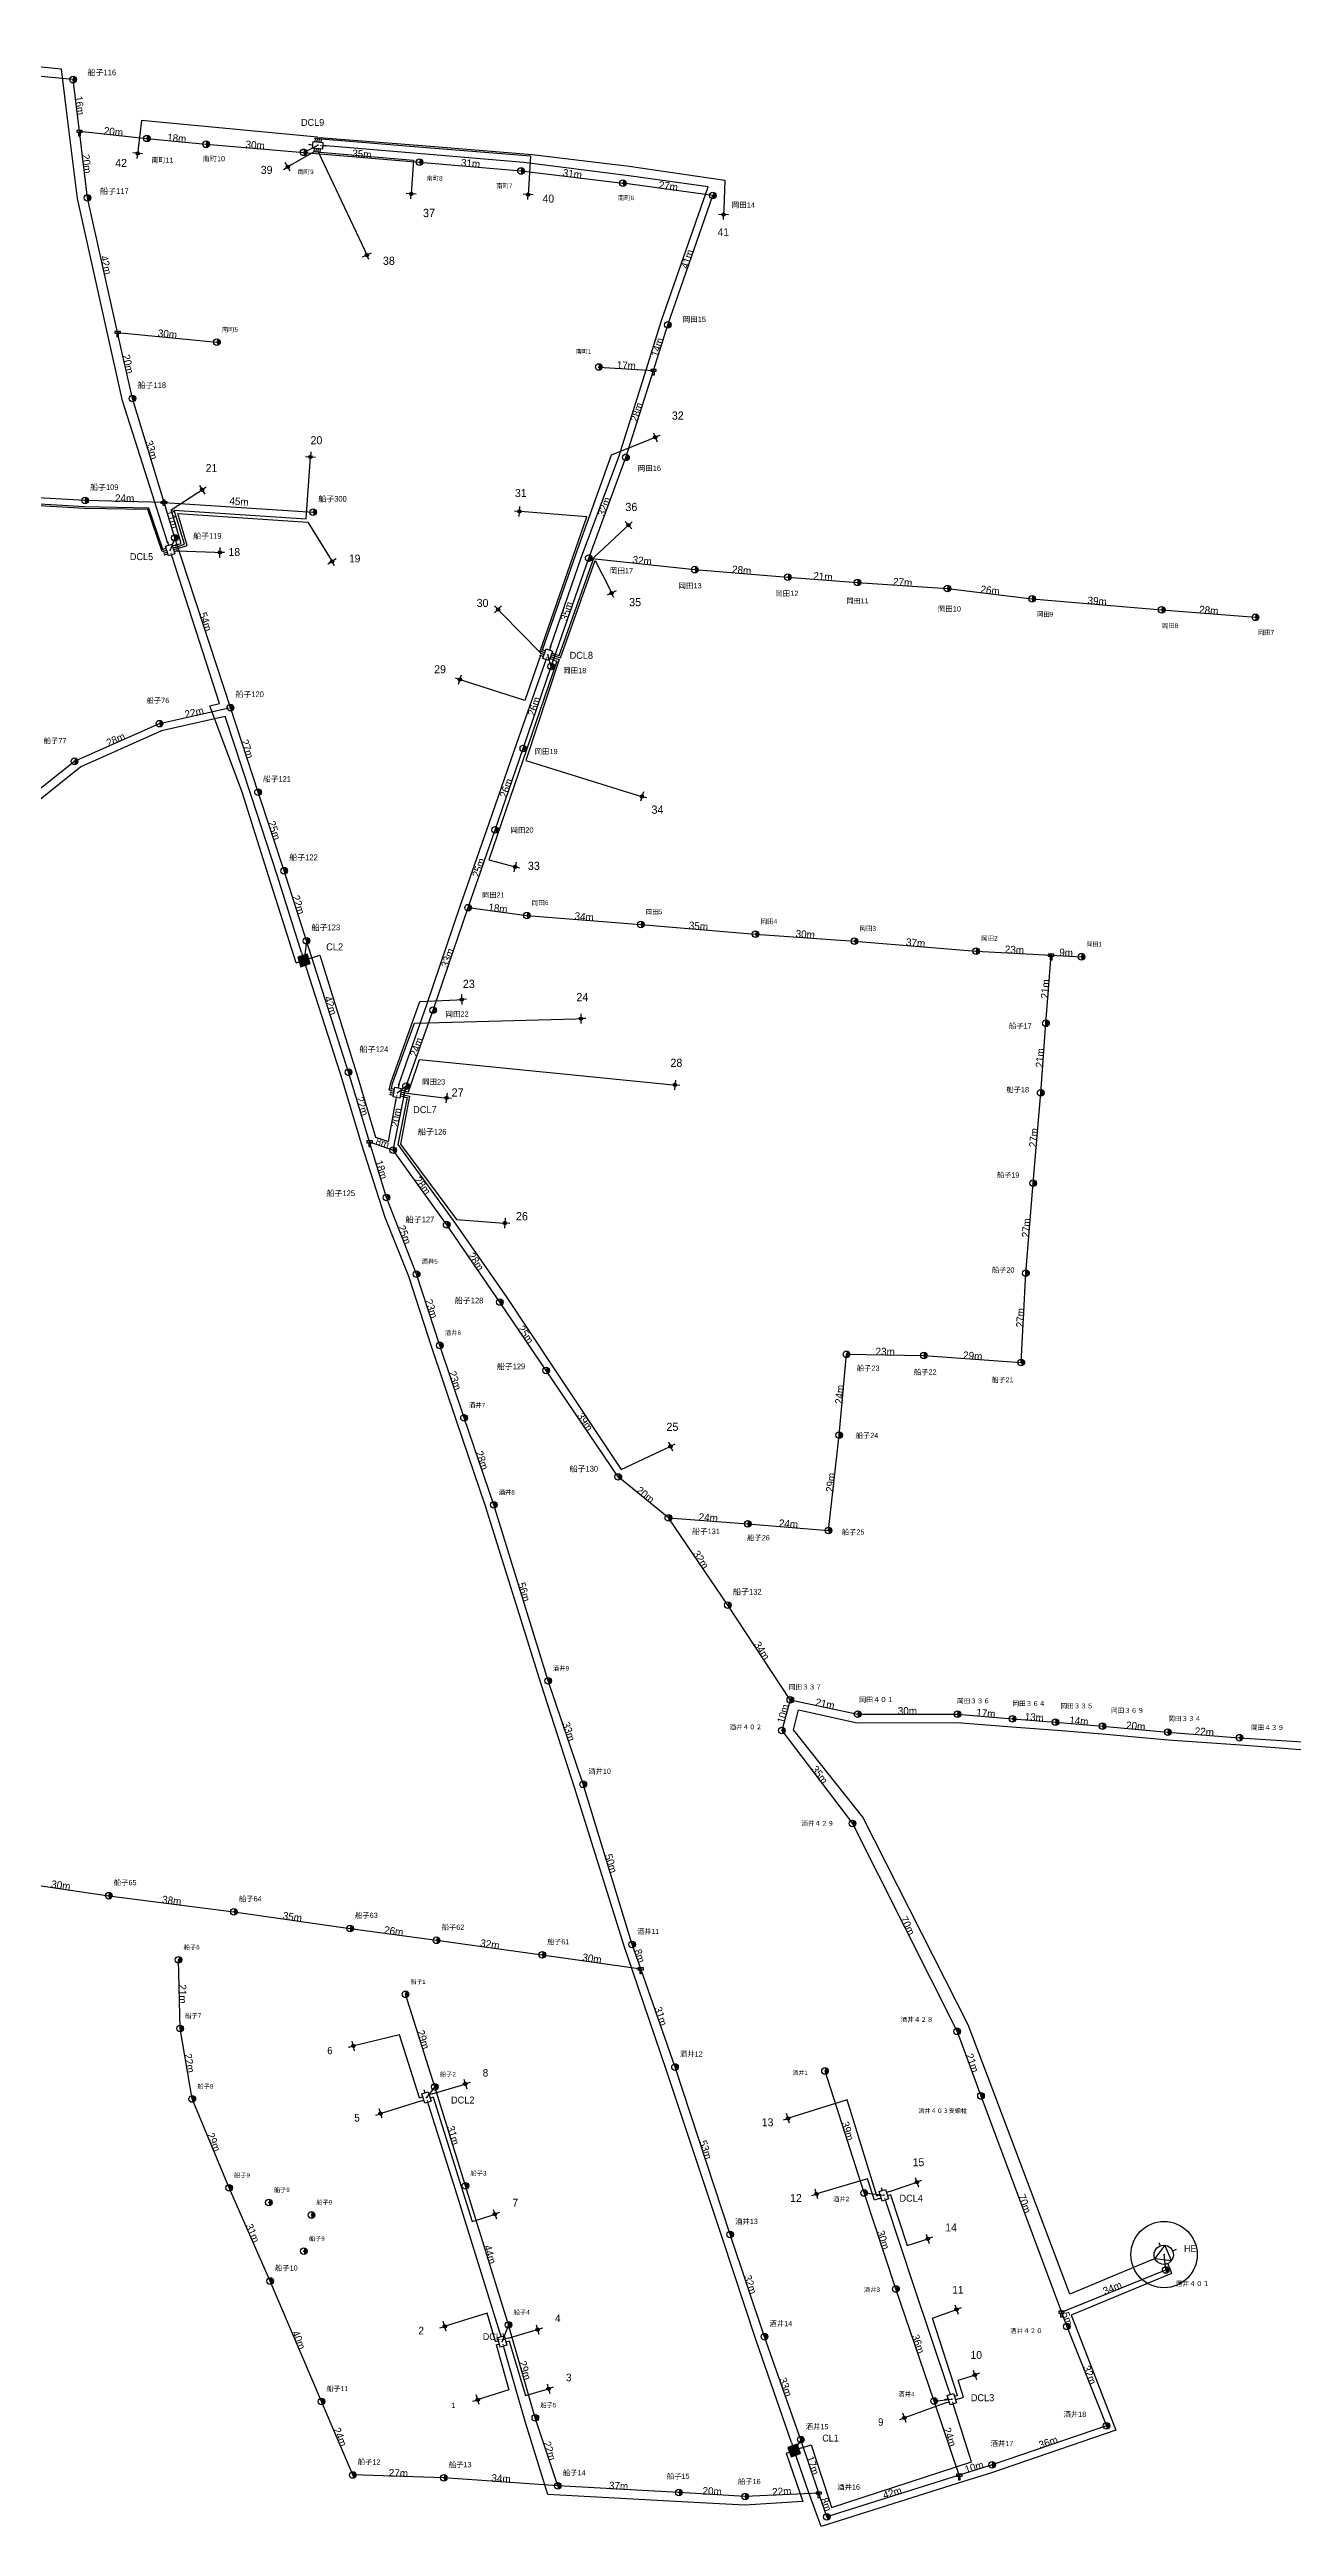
# Model space of a CAD drawing. Extents: x 11718 to 14317, y 5718 to 11395.
# Drawn here: x 12518 to 12893, y 6194 to 6941 of the extents above; entities that cross this region are included whole.
import ezdxf
from ezdxf.enums import TextEntityAlignment as Align

# ---------------------------------------------------------------- set-up
doc = ezdxf.new("R2010")
doc.units = 0
doc.layers.get('0').update_dxf_attribs({"lineweight": 25})
for name, color, linetype, lineweight in [('BUN', 4, 'Continuous', 25), ('DROP', 6, 'Continuous', 25), ('IN', 7, 'Continuous', 25), ('KAN', 3, 'Continuous', 25), ('KPLINK', 2, 'Continuous', 25), ('MESSEN', 9, 'Continuous', 25), ('OPTERROR_IN', 4, 'Continuous', 25), ('POLE', 7, 'Continuous', 25), ('SPAN', 7, 'Continuous', 25)]:
    doc.layers.add(name, color=color, linetype=linetype, lineweight=lineweight)
doc.styles.add('MS PGothic', font='')
doc.styles.get("Standard").update_dxf_attribs({"font": 'txt.shx', "bigfont": 'extfont2'})
doc.styles.get('MS PGothic').set_extended_font_data('ＭＳ Ｐゴシック')

# ---------------------------------------------------------------- blocks, each defined once
blk = doc.blocks.new('T_CP')
at = {"transparency": 33554687}
h = blk.add_hatch(color=256, dxfattribs=at)
edge = h.paths.add_edge_path()
edge.add_spline(control_points=[(0, -1), (0.09, -1), (0.26, -0.98), (0.51, -0.88), (0.72, -0.72), (0.88, -0.51), (0.98, -0.26), (1.01, 0), (0.98, 0.26), (0.88, 0.51), (0.72, 0.72), (0.51, 0.88), (0.26, 0.98), (0.09, 1), (0, 1)], knot_values=[0, 0, 0, 0, 0.261052, 0.522105, 0.783157, 1.04421, 1.305262, 1.566314, 1.827367, 2.088419, 2.349471, 2.610524, 2.871576, 3.132629, 3.132629, 3.132629, 3.132629], weights=[1, 1, 1, 1, 1, 1, 1, 1, 1, 1, 1, 1, 1, 1, 1], degree=3, periodic=0)
edge.add_line((0, 1), (0, 0))
edge.add_line((0, 0), (0, -1))
blk.add_circle((0, 0), 1)
blk.add_point((0, 0))
at = {"layer": 'SPAN', "flags": 1}
for tag in ['V7', 'V8', 'V1', 'V2', 'V4', 'V3', 'V5', 'V6']:
    blk.add_attdef(tag, (0, 0), '', height=0.2, dxfattribs=at)
blk = doc.blocks.new('T_BUN')
blk.add_lwpolyline([(-0.84, 0.28), (-0.84, -0.28), (-0.28, -0.28), (-0.28, -1.4), (0.28, -1.4), (0.28, -0.28), (0.84, -0.28), (0.84, 0.28), (-0.84, 0.28)], close=True)
blk.add_point((0, 0))
at = {"layer": 'SPAN', "flags": 1}
for tag in ['V2', 'V7', 'V8', 'V4', 'V3', 'V5', 'V6', 'V1']:
    blk.add_attdef(tag, (0, 0), '', height=0.2, dxfattribs=at)
blk = doc.blocks.new('HE_HE1')
for p, q in [((-4, 0), (-2.8, 0)), ((0, 4), (0, 2.9)), ((4, 0), (3, 0)), ((0, -4), (0, -2.9))]:
    blk.add_line(p, q)
blk.add_lwpolyline([(3, 0), (-1.35, 2.51), (-1.35, -2.51), (3, 0)], close=True)
blk.add_circle((0.1, 0), 2.9)
blk.add_point((0, 0))
at = {"layer": 'SPAN', "flags": 1}
for tag in ['V5', 'V6', 'V4', 'V7', 'V8', 'V1', 'V2', 'V3']:
    blk.add_attdef(tag, (0, 0), '', height=0.2, dxfattribs=at)
blk = doc.blocks.new('J_BUN')
blk.add_lwpolyline([(-0.84, -0.28), (-0.84, 0.28), (-0.28, 0.28), (-0.28, 0.84), (0.28, 0.84), (0.28, 0.28), (0.84, 0.28), (0.84, -0.28), (0.28, -0.28), (0.28, -0.84), (-0.28, -0.84), (-0.28, -0.28), (-0.84, -0.28)], close=True)
blk.add_point((0, 0))
at = {"layer": 'SPAN', "flags": 1}
for tag in ['V2', 'V7', 'V8', 'V4', 'V3', 'V5', 'V6', 'V1']:
    blk.add_attdef(tag, (0, 0), '', height=0.2, dxfattribs=at)
blk = doc.blocks.new('CL_CL8')
at = {"transparency": 33554687}
blk.add_hatch(color=256, dxfattribs=at).paths.add_polyline_path([(4, 1.5), (1, 1.5), (1, -1.5), (4, -1.5)])
for p, q in [((0, 0), (1, 0)), ((2.5, 2.5), (2.5, 1.5)), ((5, 0), (4, 0)), ((2.5, -2.5), (2.5, -1.5))]:
    blk.add_line(p, q)
blk.add_lwpolyline([(1, -1.5), (4, -1.5), (4, 1.5), (1, 1.5), (1, -1.5)], close=True)
blk.add_point((2.5, 0))
at = {"layer": 'SPAN', "flags": 1}
for tag in ['V2', 'V8', 'V5', 'V6', 'V4', 'V3', 'V7', 'V1']:
    blk.add_attdef(tag, (0, 0), '', height=0.2, dxfattribs=at)
blk = doc.blocks.new('CL_DCL8')
at = {"layer": 'IN', "transparency": 33554687}
h = blk.add_hatch(color=256, dxfattribs=at)
edge = h.paths.add_edge_path()
edge.add_spline(control_points=[(1.7, 0), (1.7, 0.02), (1.7, 0.05), (1.68, 0.1), (1.64, 0.14), (1.6, 0.18), (1.55, 0.2), (1.5, 0.2), (1.45, 0.2), (1.4, 0.18), (1.36, 0.14), (1.32, 0.1), (1.3, 0.05), (1.3, 0.02), (1.3, 0)], knot_values=[0, 0, 0, 0, 0.05221, 0.104421, 0.156631, 0.208842, 0.261052, 0.313263, 0.365473, 0.417684, 0.469894, 0.522105, 0.574315, 0.626526, 0.626526, 0.626526, 0.626526], weights=[1, 1, 1, 1, 1, 1, 1, 1, 1, 1, 1, 1, 1, 1, 1], degree=3, periodic=0)
edge.add_line((1.3, 0), (1.5, 0))
edge.add_line((1.5, 0), (1.7, 0))
h = blk.add_hatch(color=256, dxfattribs=at)
edge = h.paths.add_edge_path()
edge.add_spline(control_points=[(1.3, 0), (1.3, -0.02), (1.3, -0.05), (1.32, -0.1), (1.36, -0.14), (1.4, -0.18), (1.45, -0.2), (1.5, -0.2), (1.55, -0.2), (1.6, -0.18), (1.64, -0.14), (1.68, -0.1), (1.7, -0.05), (1.7, -0.02), (1.7, 0)], knot_values=[0, 0, 0, 0, 0.05221, 0.104421, 0.156631, 0.208842, 0.261052, 0.313263, 0.365473, 0.417684, 0.469894, 0.522105, 0.574315, 0.626526, 0.626526, 0.626526, 0.626526], weights=[1, 1, 1, 1, 1, 1, 1, 1, 1, 1, 1, 1, 1, 1, 1], degree=3, periodic=0)
edge.add_line((1.7, 0), (1.5, 0))
edge.add_line((1.5, 0), (1.3, 0))
for p, q in [((0, 0), (1, 0)), ((1.6, 2), (1.6, 1)), ((2.2, 2), (2.2, 1)), ((2.8, 2), (2.8, 1)), ((3.4, 2), (3.4, 1)), ((5, 0), (4, 0)), ((1.6, -2), (1.6, -1)), ((2.2, -2), (2.2, -1)), ((2.8, -2), (2.8, -1)), ((3.4, -2), (3.4, -1))]:
    blk.add_line(p, q)
blk.add_lwpolyline([(1, -1), (1, 1), (4, 1), (4, -1), (1, -1)], close=True)
blk.add_point((2.5, 0))
at = {"layer": 'BUN'}
for centre in [(1.6, 2), (2.2, 2), (2.79, 2), (3.38, 1.98), (1.6, -1.98), (2.21, -1.98), (2.78, -1.98), (3.41, -1.98)]:
    blk.add_circle(centre, 0.0898, dxfattribs=at)
at = {"layer": 'IN', "color": 1, "lineweight": 13}
blk.add_circle((0.01, -0.01), 0.0898, dxfattribs=at)
at = {"layer": 'KAN'}
blk.add_circle((5, 0), 0.0898, dxfattribs=at)
at = {"layer": 'SPAN', "flags": 1}
for tag in ['V3', 'V4', 'V5', 'V6', 'V7', 'V8', 'V1', 'V2']:
    blk.add_attdef(tag, (0, 0), '', height=0.2, dxfattribs=at)
blk = doc.blocks.new('CL_DCL4')
at = {"layer": 'IN', "transparency": 33554687}
h = blk.add_hatch(color=256, dxfattribs=at)
edge = h.paths.add_edge_path()
edge.add_spline(control_points=[(1.7, 0), (1.7, 0.02), (1.7, 0.05), (1.68, 0.1), (1.64, 0.14), (1.6, 0.18), (1.55, 0.2), (1.5, 0.2), (1.45, 0.2), (1.4, 0.18), (1.36, 0.14), (1.32, 0.1), (1.3, 0.05), (1.3, 0.02), (1.3, 0)], knot_values=[0, 0, 0, 0, 0.05221, 0.104421, 0.156631, 0.208842, 0.261052, 0.313263, 0.365473, 0.417684, 0.469894, 0.522105, 0.574315, 0.626526, 0.626526, 0.626526, 0.626526], weights=[1, 1, 1, 1, 1, 1, 1, 1, 1, 1, 1, 1, 1, 1, 1], degree=3, periodic=0)
edge.add_line((1.3, 0), (1.5, 0))
edge.add_line((1.5, 0), (1.7, 0))
h = blk.add_hatch(color=256, dxfattribs=at)
edge = h.paths.add_edge_path()
edge.add_spline(control_points=[(1.3, 0), (1.3, -0.02), (1.3, -0.05), (1.32, -0.1), (1.36, -0.14), (1.4, -0.18), (1.45, -0.2), (1.5, -0.2), (1.55, -0.2), (1.6, -0.18), (1.64, -0.14), (1.68, -0.1), (1.7, -0.05), (1.7, -0.02), (1.7, 0)], knot_values=[0, 0, 0, 0, 0.05221, 0.104421, 0.156631, 0.208842, 0.261052, 0.313263, 0.365473, 0.417684, 0.469894, 0.522105, 0.574315, 0.626526, 0.626526, 0.626526, 0.626526], weights=[1, 1, 1, 1, 1, 1, 1, 1, 1, 1, 1, 1, 1, 1, 1], degree=3, periodic=0)
edge.add_line((1.7, 0), (1.5, 0))
edge.add_line((1.5, 0), (1.3, 0))
for p, q in [((0, 0), (1, 0)), ((2, 2), (2, 1)), ((3, 2), (3, 1)), ((5, 0), (4, 0)), ((2, -2), (2, -1)), ((3, -2), (3, -1))]:
    blk.add_line(p, q)
blk.add_lwpolyline([(1, -1), (1, 1), (4, 1), (4, -1), (1, -1)], close=True)
blk.add_point((2.5, 0))
at = {"layer": 'SPAN', "flags": 1}
for tag in ['V2', 'V1', 'V8', 'V7', 'V6', 'V5', 'V4', 'V3']:
    blk.add_attdef(tag, (0, 0), '', height=0.2, dxfattribs=at)
blk = doc.blocks.new('NODE_ONU1')
at = {"transparency": 33554687}
h = blk.add_hatch(color=256, dxfattribs=at)
edge = h.paths.add_edge_path()
edge.add_spline(control_points=[(2, 0), (2, 0.04), (1.99, 0.13), (1.94, 0.25), (1.86, 0.36), (1.75, 0.44), (1.63, 0.49), (1.5, 0.51), (1.37, 0.49), (1.25, 0.44), (1.14, 0.36), (1.06, 0.25), (1.01, 0.13), (1, 0.04), (1, 0)], knot_values=[0, 0, 0, 0, 0.130526, 0.261052, 0.391579, 0.522105, 0.652631, 0.783157, 0.913683, 1.04421, 1.174736, 1.305262, 1.435788, 1.566314, 1.566314, 1.566314, 1.566314], weights=[1, 1, 1, 1, 1, 1, 1, 1, 1, 1, 1, 1, 1, 1, 1], degree=3, periodic=0)
edge.add_line((1, 0), (1.5, 0))
edge.add_line((1.5, 0), (2, 0))
h = blk.add_hatch(color=256, dxfattribs=at)
edge = h.paths.add_edge_path()
edge.add_spline(control_points=[(1, 0), (1, -0.04), (1.01, -0.13), (1.06, -0.25), (1.14, -0.36), (1.25, -0.44), (1.37, -0.49), (1.5, -0.51), (1.63, -0.49), (1.75, -0.44), (1.86, -0.36), (1.94, -0.25), (1.99, -0.13), (2, -0.04), (2, 0)], knot_values=[0, 0, 0, 0, 0.130526, 0.261052, 0.391579, 0.522105, 0.652631, 0.783157, 0.913683, 1.04421, 1.174736, 1.305262, 1.435788, 1.566314, 1.566314, 1.566314, 1.566314], weights=[1, 1, 1, 1, 1, 1, 1, 1, 1, 1, 1, 1, 1, 1, 1], degree=3, periodic=0)
edge.add_line((2, 0), (1.5, 0))
edge.add_line((1.5, 0), (1, 0))
blk.add_line((0, 0), (1.5, 0))
for points in [[(1.5, 1.5), (1.5, -1.5)], [(3, 0), (1.5, 0)]]:
    blk.add_lwpolyline(points)
blk.add_circle((1.5, 0), 0.5)
blk.add_point((1.5, 0))
at = {"layer": 'SPAN', "flags": 1}
for tag in ['V2', 'V3', 'V5', 'V6', 'V4', 'V8', 'V7', 'V1']:
    blk.add_attdef(tag, (0, 0), '', height=0.2, dxfattribs=at)

msp = doc.modelspace()

# ---------------------------------------------------------------- linework, layer by layer
at = {"layer": 'BUN'}
for points in [[(12554.03, 6792.38), (12550.26, 6804.43), (12540.51, 6835.03), (12535.78, 6856.16), (12526.86, 6896.02), (12524.3, 6916.89), (12522.11, 6934.99), (12497.7, 6937.42), (12456.96, 6940.91)], [(12669.51, 6760.79), (12678.87, 6787.93), (12690.12, 6818.14), (12698.46, 6844.65), (12702.99, 6859.16), (12717.03, 6899.49), (12693.11, 6902.87), (12661.47, 6906.88), (12630.57, 6909.45), (12601.81, 6911.83)], [(12592.82, 6665.49), (12584.57, 6691.46), (12576.52, 6717.03), (12566.84, 6743.05), (12569.75, 6743.71), (12555.57, 6787.62)], [(12623.8, 6628.83), (12632.19, 6652.96), (12642.31, 6682.61), (12650.98, 6707.64), (12659.39, 6731.78), (12667.86, 6756.07)], [(12597.58, 6667.02), (12599.97, 6667.84), (12611.46, 6630.96), (12616.71, 6612.96), (12620.62, 6611.69), (12622.87, 6623.92)], [(12654.33, 6252.3), (12640.85, 6295.57), (12632.87, 6321.01)], [(12789.76, 6234.84), (12779.01, 6266.94), (12770.8, 6291.56)], [(12740.6, 6216.18), (12745.64, 6201.58), (12728.09, 6200.49), (12709.03, 6201.45), (12668.74, 6203.74), (12661.89, 6225.7), (12655.61, 6247.47)], [(12745.33, 6217.82), (12748.08, 6218.73), (12753.26, 6202.96), (12754.27, 6199.81), (12796.41, 6213.54), (12791.24, 6230.06)]]:
    msp.add_lwpolyline(points, dxfattribs=at)
at = {"layer": 'DROP'}
for points in [[(12599.19, 6914.05), (12599.23, 6914.5), (12546.2, 6919.5), (12545.22, 6911.08)], [(12598.26, 6910.11), (12591.57, 6906.27)], [(12599.45, 6910.02), (12613.49, 6880.27)], [(12599.78, 6914), (12599.79, 6914.43), (12630.78, 6912.01), (12663.96, 6909.29), (12693.19, 6905.77), (12722.04, 6901.48), (12721.76, 6892.64)], [(12600.05, 6909.97), (12628.16, 6907.53), (12627.61, 6898.87)], [(12600.38, 6913.95), (12630.89, 6911.43), (12663.48, 6908.85), (12662.84, 6898.69)], [(12552.62, 6790.25), (12548.42, 6802.66), (12529.05, 6802.99), (12500.16, 6804.73), (12486.74, 6807.17), (12487.72, 6875.59)], [(12552.81, 6789.67), (12552.4, 6789.56), (12548.12, 6802.2), (12528.92, 6802.5), (12500.4, 6804.22), (12485.83, 6806.95), (12457.89, 6809.84), (12448.37, 6840.55)], [(12667.09, 6759.94), (12677.16, 6788.62), (12687.86, 6818.7), (12699.7, 6823.43)], [(12556.61, 6790.9), (12559.15, 6791.73), (12556.05, 6802.05), (12595.8, 6799.36), (12597.02, 6816.59)], [(12556.43, 6791.47), (12558.18, 6792), (12555.14, 6802.13), (12563.2, 6807.34)], [(12556.8, 6790.33), (12559.92, 6791.37), (12557.18, 6800.97), (12596.36, 6798.36), (12602.85, 6787.81)], [(12666.9, 6759.37), (12666.4, 6759.53), (12680.49, 6800.02), (12661.65, 6801.53)], [(12670.87, 6758.62), (12672.17, 6758.21), (12682.71, 6787.84), (12691.93, 6796.46)], [(12556.98, 6789.76), (12568.27, 6789.35)], [(12670.67, 6758.06), (12672.5, 6757.49), (12683.02, 6786.85), (12687.27, 6778.36)], [(12666.7, 6758.81), (12654.76, 6771.01)], [(12666.5, 6758.24), (12661.75, 6744.6), (12643.62, 6750.49)], [(12670.28, 6756.92), (12671.45, 6756.54), (12650.92, 6696.6), (12657.37, 6694.85)], [(12670.48, 6757.49), (12672.15, 6756.97), (12662.11, 6726.54), (12695.65, 6716.13)], [(12621.43, 6627.04), (12620.87, 6627.16), (12621.37, 6629.33), (12630.15, 6653.83), (12641.24, 6654.39)], [(12621.54, 6627.63), (12621.86, 6629.13), (12628.46, 6647.32), (12677.17, 6648.66)], [(12625.47, 6626.89), (12626.69, 6626.66), (12627.31, 6628.34), (12630.06, 6636.43), (12705.53, 6628.86)], [(12625.14, 6625.12), (12626.28, 6624.9), (12623.53, 6610.75), (12640.17, 6587.88), (12656.3, 6564.64), (12670.03, 6544.01), (12690.8, 6512.79), (12704.33, 6519.09)], [(12625.25, 6625.71), (12626.99, 6625.37), (12624.3, 6610.82), (12641.21, 6588.19), (12654.26, 6587.17)], [(12625.36, 6626.3), (12636.67, 6624.97)], [(12630.06, 6323.27), (12623.96, 6342.32), (12611.57, 6339.33)], [(12633.88, 6324.47), (12642.38, 6327.07)], [(12630.36, 6322.31), (12619.72, 6319.01)], [(12634.18, 6323.52), (12645.93, 6285.98), (12651.29, 6287.77)], [(12767.95, 6293.78), (12758.92, 6322.72), (12742.59, 6317.57)], [(12768.27, 6292.83), (12767.22, 6292.49), (12765.15, 6298.89), (12751.15, 6294.74)], [(12771.75, 6295.04), (12778.57, 6297.41)], [(12772.06, 6294.09), (12777.11, 6278.75), (12781.83, 6280.34)], [(12792.27, 6233.52), (12784.74, 6256.84), (12790.53, 6258.99)], [(12652.91, 6249.86), (12650.37, 6258.4), (12639.05, 6254.85)], [(12656.77, 6250.89), (12664.18, 6253.04)], [(12653.17, 6248.89), (12656.96, 6235.28), (12648.99, 6232.75)], [(12657.03, 6249.92), (12661.96, 6233.61), (12667.48, 6235.2)], [(12792.56, 6232.56), (12794.07, 6233.03), (12792.42, 6238.15), (12796.04, 6239.32)], [(12788.74, 6231.38), (12777.65, 6227.32)]]:
    msp.add_lwpolyline(points, dxfattribs=at)
at = {"layer": 'KAN'}
for points in [[(12594.44, 6668.64), (12587.13, 6691.94), (12579.22, 6715.95), (12571.4, 6739.84), (12552.2, 6735.47), (12527.92, 6724.59), (12508.96, 6709.41)], [(12742.15, 6219.36), (12731.5, 6250.1), (12721.31, 6281.23), (12704.46, 6331.53), (12694.21, 6361.75), (12691.85, 6368.73), (12676.74, 6416.86), (12666.69, 6448), (12649.88, 6501.69), (12641.25, 6527.18), (12633.6, 6549.85), (12626.77, 6570.96), (12619.71, 6588.71), (12612.64, 6610.63), (12606.2, 6632.06), (12595.97, 6663.88)], [(12850.83, 6274.48), (12826.07, 6264.14), (12803.17, 6324.96), (12795.43, 6345.29), (12763.69, 6407.98), (12742.75, 6434.22), (12744.33, 6440.35), (12762.02, 6436.43), (12792.1, 6436.51), (12808.6, 6435.22), (12822.26, 6434.21), (12835.9, 6433.05), (12855.77, 6431.27), (12877.59, 6429.75), (12921.55, 6426.32)], [(12856.07, 6272.35), (12856.78, 6270.37), (12826.49, 6257.8), (12827.74, 6254.73), (12839.96, 6223.12), (12802.44, 6210.22), (12792.42, 6207.11), (12751.09, 6194.07), (12747.31, 6204.48), (12743.79, 6214.63)]]:
    msp.add_lwpolyline(points, dxfattribs=at)
at = {"layer": 'KPLINK'}
for p, q in [((12595.09, 6909.91), (12599.32, 6912.03)), ((12556.21, 6793.69), (12554.8, 6790)), ((12669.73, 6754.92), (12668.69, 6758.43)), ((12595.95, 6672.18), (12595.2, 6666.26)), ((12625.95, 6628.37), (12623.34, 6626.38)), ((12634.61, 6326.64), (12632.12, 6323.39)), ((12764.12, 6294.63), (12770.01, 6293.93)), ((12855.02, 6271.41), (12854.52, 6276.03)), ((12656.82, 6254.85), (12654.97, 6249.89)), ((12785.2, 6231.9), (12790.5, 6232.45)), ((12744.97, 6220.24), (12742.97, 6217))]:
    msp.add_line(p, q, dxfattribs=at)
at = {"layer": 'MESSEN'}
for p, q in [((12525.58, 6931.84), (12496.61, 6934.58)), ((12527.49, 6916.26), (12525.58, 6931.84)), ((12529.94, 6896.21), (12527.49, 6916.26)), ((12527.49, 6916.26), (12547.78, 6914.06)), ((12547.78, 6914.06), (12565.68, 6912.34)), ((12565.68, 6912.34), (12595.09, 6909.91)), ((12595.09, 6909.91), (12630.02, 6906.92)), ((12630.02, 6906.92), (12660.63, 6904.29)), ((12660.63, 6904.29), (12691.35, 6900.61)), ((12539, 6855.64), (12529.94, 6896.21)), ((12718.47, 6896.88), (12691.35, 6900.61)), ((12704.92, 6857.93), (12718.47, 6896.88)), ((12700.57, 6844.18), (12704.92, 6857.93)), ((12543.46, 6835.67), (12539, 6855.64)), ((12539, 6855.64), (12568.94, 6852.66)), ((12684.08, 6845.18), (12700.57, 6844.18)), ((12692.27, 6817.94), (12700.57, 6844.18)), ((12552.99, 6804.31), (12543.46, 6835.67)), ((12681.03, 6787.55), (12692.27, 6817.94)), ((12529.19, 6804.92), (12501.04, 6806.59)), ((12552.99, 6804.31), (12529.19, 6804.92)), ((12556.21, 6793.69), (12552.99, 6804.31)), ((12552.99, 6804.31), (12597.98, 6801.41)), ((12572.99, 6742.48), (12556.21, 6793.69)), ((12669.73, 6754.92), (12681.03, 6787.55)), ((12681.03, 6787.55), (12713.06, 6784.09)), ((12713.06, 6784.09), (12741.1, 6781.83)), ((12741.1, 6781.83), (12762.08, 6780.22)), ((12762.08, 6780.22), (12789.18, 6778.43)), ((12789.18, 6778.43), (12814.73, 6775.29)), ((12814.73, 6775.29), (12853.8, 6771.97)), ((12853.8, 6771.97), (12882.06, 6769.71)), ((12661.32, 6730.18), (12669.73, 6754.92)), ((12526, 6726.3), (12551.62, 6737.65)), ((12551.62, 6737.65), (12572.99, 6742.48)), ((12581.33, 6716.98), (12572.99, 6742.48)), ((12652.87, 6705.63), (12661.32, 6730.18)), ((12502.74, 6707.97), (12526, 6726.3)), ((12589.21, 6693.31), (12581.33, 6716.98)), ((12644.71, 6682.17), (12652.87, 6705.63)), ((12595.95, 6672.18), (12589.21, 6693.31)), ((12634.12, 6651.24), (12644.71, 6682.17)), ((12644.71, 6682.17), (12662.4, 6679.81)), ((12662.4, 6679.81), (12696.77, 6677.06)), ((12696.77, 6677.06), (12731.35, 6674.19)), ((12608.6, 6632.54), (12595.95, 6672.18)), ((12731.35, 6674.19), (12761.19, 6672.09)), ((12761.19, 6672.09), (12797.86, 6669.08)), ((12797.86, 6669.08), (12820.46, 6667.87)), ((12818.91, 6647.3), (12820.46, 6667.87)), ((12820.46, 6667.87), (12829.61, 6667.38)), ((12625.95, 6628.37), (12634.12, 6651.24)), ((12817.33, 6626.31), (12818.91, 6647.3)), ((12614.98, 6611.54), (12608.6, 6632.54)), ((12622.08, 6609.02), (12625.95, 6628.37)), ((12815.04, 6599.13), (12817.33, 6626.31)), ((12620.07, 6594.77), (12614.98, 6611.54)), ((12614.98, 6611.54), (12622.08, 6609.02)), ((12638.22, 6586.58), (12622.08, 6609.02)), ((12629.15, 6571.68), (12620.07, 6594.77)), ((12812.88, 6571.95), (12815.04, 6599.13)), ((12654.22, 6563.23), (12638.22, 6586.58)), ((12636.16, 6550.19), (12629.15, 6571.68)), ((12811.48, 6545), (12812.88, 6571.95)), ((12668.24, 6542.6), (12654.22, 6563.23)), ((12643.44, 6528.35), (12636.16, 6550.19)), ((12689.96, 6510.57), (12668.24, 6542.6)), ((12756.58, 6523.12), (12758.78, 6547.49)), ((12758.78, 6547.49), (12782.06, 6547.13)), ((12782.06, 6547.13), (12811.48, 6545)), ((12652.4, 6502.1), (12643.44, 6528.35)), ((12753.37, 6494.34), (12756.58, 6523.12)), ((12705.06, 6498.17), (12689.96, 6510.57)), ((12668.8, 6449.04), (12652.4, 6502.1)), ((12723.02, 6471.86), (12705.06, 6498.17)), ((12705.06, 6498.17), (12728.99, 6496.4)), ((12728.99, 6496.4), (12753.37, 6494.34)), ((12741.83, 6443.33), (12723.02, 6471.86)), ((12679.4, 6417.84), (12668.8, 6449.04)), ((12741.83, 6443.33), (12739.28, 6434.04)), ((12741.83, 6443.33), (12762.14, 6438.97)), ((12762.14, 6438.97), (12792.23, 6438.97)), ((12792.23, 6438.97), (12808.85, 6437.61)), ((12739.28, 6434.04), (12760.59, 6406.06)), ((12808.85, 6437.61), (12821.78, 6436.56)), ((12821.78, 6436.56), (12835.93, 6435.36)), ((12835.93, 6435.36), (12855.64, 6433.55)), ((12855.64, 6433.55), (12877.3, 6431.9)), ((12877.3, 6431.9), (12921.03, 6429.04)), ((12694.17, 6369.56), (12679.4, 6417.84)), ((12760.59, 6406.06), (12792.13, 6343.35)), ((12507.12, 6388.59), (12536.34, 6384.26)), ((12536.34, 6384.26), (12574.04, 6379.38)), ((12574.04, 6379.38), (12609.08, 6374.4)), ((12609.08, 6374.4), (12635.16, 6370.81)), ((12635.16, 6370.81), (12667.05, 6366.44)), ((12557.82, 6344.24), (12557.36, 6364.94)), ((12667.05, 6366.44), (12696.72, 6362.23)), ((12696.72, 6362.23), (12694.17, 6369.56)), ((12707.06, 6332.6), (12696.72, 6362.23)), ((12634.61, 6326.64), (12625.79, 6354.53)), ((12561.51, 6322.97), (12557.82, 6344.24)), ((12792.13, 6343.35), (12799.32, 6323.88)), ((12643.85, 6296.76), (12634.61, 6326.64)), ((12723.68, 6282.11), (12707.06, 6332.6)), ((12764.12, 6294.63), (12752.29, 6331.4)), ((12572.61, 6296.19), (12561.51, 6322.97)), ((12799.32, 6323.88), (12823.59, 6258.7)), ((12584.96, 6268.07), (12572.61, 6296.19)), ((12656.82, 6254.85), (12643.85, 6296.76)), ((12773.68, 6265.68), (12764.12, 6294.63)), ((12734.01, 6251.29), (12723.68, 6282.11)), ((12600.46, 6231.74), (12584.96, 6268.07)), ((12823.59, 6258.7), (12855.02, 6271.41)), ((12785.2, 6231.9), (12773.68, 6265.68)), ((12823.59, 6258.7), (12825.2, 6254.38)), ((12664.94, 6226.85), (12656.82, 6254.85)), ((12744.97, 6220.24), (12734.01, 6251.29)), ((12825.2, 6254.38), (12837.14, 6224.39)), ((12609.9, 6209.59), (12600.46, 6231.74)), ((12792.77, 6209.54), (12785.2, 6231.9)), ((12671.72, 6206.31), (12664.94, 6226.85)), ((12837.14, 6224.39), (12802.68, 6212.65)), ((12750.42, 6204.16), (12744.97, 6220.24)), ((12637.36, 6208.76), (12609.9, 6209.59)), ((12671.72, 6206.31), (12637.36, 6208.76)), ((12708.23, 6204.3), (12671.72, 6206.31)), ((12792.77, 6209.54), (12752.84, 6197)), ((12802.68, 6212.65), (12792.77, 6209.54)), ((12728.18, 6203.12), (12708.23, 6204.3)), ((12750.42, 6204.16), (12728.18, 6203.12)), ((12752.84, 6197), (12750.42, 6204.16))]:
    msp.add_line(p, q, dxfattribs=at)
at = {"layer": 'OPTERROR_IN'}
msp.add_circle((12854.52, 6276.03), 10, dxfattribs=at)

# ---------------------------------------------------------------- block references
at = {"layer": 'BUN'}
for name, p, rotation in [('CL_DCL8', (12601.81, 6911.83), 175.2769955352268), ('CL_DCL8', (12555.57, 6787.62), 107.8951856947977), ('CL_DCL8', (12667.86, 6756.07), 70.77618032711733), ('CL_DCL8', (12622.87, 6623.92), 79.3308552285526), ('CL_DCL4', (12632.87, 6321.01), 107.5355211691167), ('CL_DCL4', (12770.8, 6291.56), 108.4376248515243), ('CL_DCL4', (12655.61, 6247.47), 104.9431802528453), ('CL_DCL4', (12791.24, 6230.06), 107.2031258138615)]:
    msp.add_blockref(name, p, dxfattribs=dict(at, rotation=rotation))
at = {"layer": 'DROP'}
for p, rotation in [((12545.22, 6911.08), 263.4095208935586), ((12591.57, 6906.27), 209.886452882869), ((12627.61, 6898.87), 266.3145982087951), ((12662.84, 6898.69), 266.4194522151906), ((12721.76, 6892.64), 268.2263555256683), ((12613.49, 6880.27), 295.2596420056839), ((12597.02, 6816.59), 85.96775740997094), ((12699.7, 6823.43), 21.77584326942035), ((12563.2, 6807.34), 32.85776510212715), ((12661.65, 6801.53), 175.3920822826321), ((12691.93, 6796.46), 43.07980239981391), ((12568.27, 6789.35), 357.9056135138587), ((12602.85, 6787.81), 301.5772817798437), ((12654.76, 6771.01), 134.3803685656871), ((12687.27, 6778.36), 296.5553182718349), ((12643.62, 6750.49), 162.0123328019304), ((12695.65, 6716.13), 342.7625329012276), ((12657.37, 6694.85), 344.8570528277945), ((12641.24, 6654.39), 2.894884050609721), ((12677.17, 6648.66), 1.583590643135685), ((12636.67, 6624.97), 353.2919748681043), ((12705.53, 6628.86), 354.2703540336483), ((12654.26, 6587.17), 355.5336297122694), ((12704.33, 6519.09), 24.95808667537409), ((12611.57, 6339.33), 193.5740419906865), ((12642.38, 6327.07), 16.99427448382359), ((12619.72, 6319.01), 197.2724284570222), ((12742.59, 6317.57), 197.5042369248584), ((12751.15, 6294.74), 196.4900035649234), ((12778.57, 6297.41), 19.13613255311238), ((12651.29, 6287.77), 18.4126997864666), ((12781.83, 6280.34), 18.60536072315634), ((12790.53, 6258.99), 20.29900868438479), ((12639.05, 6254.85), 197.4399436955725), ((12664.18, 6253.04), 16.21834503688426), ((12667.48, 6235.2), 16.02929234296762), ((12796.04, 6239.32), 17.99283763855463), ((12648.99, 6232.75), 197.6504306739482), ((12777.65, 6227.32), 200.1335878501921)]:
    msp.add_blockref('NODE_ONU1', p, dxfattribs=dict(at, rotation=rotation))
at = {"layer": 'KAN'}
for name, p, rotation in [('CL_CL8', (12595.97, 6663.88), 107.8289487883464), ('HE_HE1', (12854.52, 6276.03), 202.8064101472028), ('CL_CL8', (12743.79, 6214.63), 109.1488852236997)]:
    msp.add_blockref(name, p, dxfattribs=dict(at, rotation=rotation))
at = {"layer": 'POLE'}
for name, p in [('T_CP', (12525.58, 6931.84)), ('T_BUN', (12527.49, 6916.26)), ('T_CP', (12547.78, 6914.06)), ('T_CP', (12565.68, 6912.34)), ('T_CP', (12595.09, 6909.91)), ('T_CP', (12630.02, 6906.92)), ('T_CP', (12660.63, 6904.29)), ('T_CP', (12691.35, 6900.61)), ('T_CP', (12529.94, 6896.21)), ('T_CP', (12718.47, 6896.88)), ('T_CP', (12704.92, 6857.93)), ('T_BUN', (12539, 6855.64)), ('T_CP', (12568.94, 6852.66)), ('T_CP', (12684.08, 6845.18)), ('T_BUN', (12700.57, 6844.18)), ('T_CP', (12543.46, 6835.67)), ('T_CP', (12692.27, 6817.94)), ('T_CP', (12529.19, 6804.92)), ('J_BUN', (12552.99, 6804.31)), ('T_CP', (12597.98, 6801.41)), ('T_CP', (12556.21, 6793.69)), ('T_CP', (12681.03, 6787.55)), ('T_CP', (12713.06, 6784.09)), ('T_CP', (12741.1, 6781.83)), ('T_CP', (12762.08, 6780.22)), ('T_CP', (12789.18, 6778.43)), ('T_CP', (12814.73, 6775.29)), ('T_CP', (12853.8, 6771.97)), ('T_CP', (12882.06, 6769.71)), ('T_CP', (12669.73, 6754.92)), ('T_CP', (12551.62, 6737.65)), ('T_CP', (12572.99, 6742.48)), ('T_CP', (12661.32, 6730.18)), ('T_CP', (12526, 6726.3)), ('T_CP', (12581.33, 6716.98)), ('T_CP', (12652.87, 6705.63)), ('T_CP', (12589.21, 6693.31)), ('T_CP', (12644.71, 6682.17)), ('T_CP', (12662.4, 6679.81)), ('T_CP', (12696.77, 6677.06)), ('T_CP', (12595.95, 6672.18)), ('T_CP', (12731.35, 6674.19)), ('T_CP', (12761.19, 6672.09)), ('T_CP', (12797.86, 6669.08)), ('T_BUN', (12820.46, 6667.87)), ('T_CP', (12829.61, 6667.38)), ('T_CP', (12634.12, 6651.24)), ('T_CP', (12818.91, 6647.3)), ('T_CP', (12608.6, 6632.54)), ('T_CP', (12625.95, 6628.37)), ('T_CP', (12817.33, 6626.31)), ('T_BUN', (12614.98, 6611.54)), ('T_CP', (12622.08, 6609.02)), ('T_CP', (12620.07, 6594.77)), ('T_CP', (12815.04, 6599.13)), ('T_CP', (12638.22, 6586.58)), ('T_CP', (12629.15, 6571.68)), ('T_CP', (12812.88, 6571.95)), ('T_CP', (12654.22, 6563.23)), ('T_CP', (12636.16, 6550.19)), ('T_CP', (12668.24, 6542.6)), ('T_CP', (12758.78, 6547.49)), ('T_CP', (12782.06, 6547.13)), ('T_CP', (12811.48, 6545)), ('T_CP', (12643.44, 6528.35)), ('T_CP', (12756.58, 6523.12)), ('T_CP', (12689.96, 6510.57)), ('T_CP', (12652.4, 6502.1)), ('T_CP', (12705.06, 6498.17)), ('T_CP', (12728.99, 6496.4)), ('T_CP', (12753.37, 6494.34)), ('T_CP', (12723.02, 6471.86)), ('T_CP', (12668.8, 6449.04)), ('T_CP', (12741.83, 6443.33)), ('T_CP', (12762.14, 6438.97)), ('T_CP', (12792.23, 6438.97)), ('T_CP', (12808.85, 6437.61)), ('T_CP', (12739.28, 6434.04)), ('T_CP', (12821.78, 6436.56)), ('T_CP', (12835.93, 6435.36)), ('T_CP', (12855.64, 6433.55)), ('T_CP', (12877.3, 6431.9)), ('T_CP', (12679.4, 6417.84)), ('T_CP', (12760.59, 6406.06)), ('T_CP', (12536.34, 6384.26)), ('T_CP', (12574.04, 6379.38)), ('T_CP', (12609.08, 6374.4)), ('T_CP', (12635.16, 6370.81)), ('T_CP', (12694.17, 6369.56)), ('T_CP', (12557.36, 6364.94)), ('T_CP', (12667.05, 6366.44)), ('T_BUN', (12696.72, 6362.23)), ('T_CP', (12625.79, 6354.53)), ('T_CP', (12557.82, 6344.24)), ('T_CP', (12792.13, 6343.35)), ('T_CP', (12707.06, 6332.6)), ('T_CP', (12634.61, 6326.64)), ('T_CP', (12752.29, 6331.4)), ('T_CP', (12561.51, 6322.97)), ('T_CP', (12799.32, 6323.88)), ('T_CP', (12572.61, 6296.19)), ('T_CP', (12643.85, 6296.76)), ('T_CP', (12584.61, 6291.78)), ('T_CP', (12597.42, 6287.99)), ('T_CP', (12764.12, 6294.63)), ('T_CP', (12723.68, 6282.11)), ('T_CP', (12595.16, 6277.09)), ('T_CP', (12584.96, 6268.07)), ('T_CP', (12773.68, 6265.68)), ('T_CP', (12855.02, 6271.41)), ('T_BUN', (12823.59, 6258.7)), ('T_CP', (12656.82, 6254.85)), ('T_CP', (12734.01, 6251.29)), ('T_CP', (12825.2, 6254.38)), ('T_CP', (12600.46, 6231.74)), ('T_CP', (12785.2, 6231.9)), ('T_CP', (12664.94, 6226.85)), ('T_CP', (12744.97, 6220.24)), ('T_CP', (12837.14, 6224.39)), ('T_CP', (12609.9, 6209.59)), ('T_CP', (12637.36, 6208.76)), ('T_CP', (12671.72, 6206.31)), ('T_BUN', (12792.77, 6209.54)), ('T_CP', (12802.68, 6212.65)), ('T_CP', (12708.23, 6204.3)), ('T_CP', (12728.18, 6203.12)), ('T_BUN', (12750.42, 6204.16)), ('T_CP', (12752.84, 6197))]:
    msp.add_blockref(name, p, dxfattribs=at)

# ---------------------------------------------------------------- texts
at = {"layer": 'BUN', "style": 'MS PGothic'}
for s, height, p in [('DCL9', 2.085, (12594.31, 6917.26)), ('DCL5', 2.111, (12542.66, 6786.32)), ('DCL8', 2.107, (12675.29, 6756.57)), ('DCL7', 2.122, (12628.1, 6619.59)), ('DCL2', 2.111, (12639.52, 6320.96)), ('DCL4', 2.121, (12774.73, 6291.35)), ('DCL1', 2.061, (12649.12, 6249.67)), ('DCL3', 2.111, (12796.26, 6231.21))]:
    msp.add_text(s, height=height, dxfattribs=at).set_placement(p, align=Align.BOTTOM_LEFT)
at = {"layer": 'DROP', "style": 'MS PGothic'}
for s, height, p in [('42', 2.437, (12538.28, 6904.76)), ('39', 2.418, (12582.17, 6902.69)), ('40', 2.394, (12667.13, 6894.05)), ('37', 2.511, (12631.06, 6889.62)), ('41', 2.359, (12719.91, 6883.95)), ('38', 2.468, (12618.98, 6875.24)), ('32', 2.479, (12706.09, 6828.56)), ('20', 2.437, (12597.16, 6821.15)), ('21', 2.409, (12565.55, 6812.79)), ('31', 2.409, (12658.8, 6805.26)), ('36', 2.491, (12692.08, 6801.01)), ('18', 2.395, (12572.44, 6787.49)), ('19', 2.34, (12608.78, 6785.58)), ('30', 2.437, (12647.26, 6772.1)), ('35', 2.479, (12693.23, 6772.31)), ('29', 2.418, (12634.46, 6752.12)), ('34', 2.497, (12699.95, 6709.73)), ('33', 2.479, (12662.69, 6692.8)), ('23', 2.479, (12643.08, 6657.2)), ('24', 2.497, (12677.31, 6653.22)), ('28', 2.468, (12705.68, 6633.41)), ('27', 2.511, (12639.68, 6624.41)), ('26', 2.491, (12659.09, 6587.14)), ('25', 2.479, (12704.47, 6523.65)), ('6', 2.18, (12602.2, 6335.82)), ('8', 2.26, (12649.09, 6329.05)), ('5', 2.3, (12610.36, 6315.47)), ('13', 2.406, (12733.23, 6314.01)), ('15', 2.406, (12778.72, 6301.98)), ('7', 2.47, (12658, 6289.71)), ('12', 2.406, (12741.78, 6291.19)), ('14', 2.427, (12788.54, 6282.29)), ('11', 2.316, (12790.68, 6263.57)), ('2', 2.3, (12629.69, 6251.31)), ('4', 2.26, (12670.89, 6255.02)), ('10', 2.362, (12796.18, 6243.9)), ('3', 2.3, (12674.19, 6237.17)), ('1', 1.58, (12639.63, 6229.36)), ('9', 2.18, (12768.29, 6223.81))]:
    msp.add_text(s, height=height, dxfattribs=at).set_placement(p, align=Align.BOTTOM_LEFT)
at = {"layer": 'KAN', "style": 'MS PGothic'}
for s, height, p in [('CL2', 2.132, (12601.87, 6668.64)), ('HE', 2.111, (12860.51, 6276.19)), ('CL1', 2.063, (12751.46, 6219.07))]:
    msp.add_text(s, height=height, dxfattribs=at).set_placement(p, align=Align.BOTTOM_LEFT)
at = {"layer": 'POLE', "style": 'MS PGothic'}
for s, height, p in [('船子116', 1.735, (12529.89, 6932.62)), ('南町11', 1.518, (12549.21, 6906.34)), ('南町10', 1.574, (12564.56, 6906.74)), ('南町9', 1.341, (12593.3, 6902.98)), ('南町8', 1.363, (12632.12, 6901)), ('船子117', 1.739, (12533.66, 6896.81)), ('南町7', 1.373, (12653.14, 6898.7)), ('南町6', 1.368, (12689.82, 6895.09)), ('岡田14', 1.622, (12724.15, 6892.76)), ('南町5', 1.366, (12570.44, 6855.38)), ('岡田15', 1.61, (12709.4, 6858.28)), ('南町1', 1.274, (12677.21, 6848.87)), ('船子118', 1.731, (12544.96, 6838.32)), ('岡田16', 1.613, (12695.83, 6813.37)), ('船子109', 1.715, (12530.69, 6807.57)), ('船子300', 1.725, (12599.48, 6804.05)), ('船子119', 1.715, (12561.78, 6792.87)), ('岡田17', 1.617, (12687.43, 6782.49)), ('岡田13', 1.61, (12708.1, 6777.95)), ('岡田12', 1.61, (12737.28, 6775.62)), ('岡田11', 1.546, (12758.72, 6773.45)), ('岡田10', 1.601, (12786.33, 6770.98)), ('岡田9', 1.37, (12816.25, 6769.55)), ('岡田8', 1.393, (12853.83, 6766.07)), ('岡田7', 1.402, (12882.73, 6764.04)), ('岡田18', 1.608, (12673.34, 6752.37)), ('船子76', 1.582, (12547.68, 6743.39)), ('船子120', 1.725, (12574.49, 6745.13)), ('船子77', 1.586, (12516.69, 6731.22)), ('岡田19', 1.59, (12664.76, 6727.98)), ('船子121', 1.685, (12582.83, 6719.63)), ('岡田20', 1.601, (12657.45, 6704.29)), ('船子122', 1.733, (12590.71, 6695.96)), ('岡田21', 1.546, (12648.92, 6684.77)), ('岡田6', 1.398, (12663.9, 6682.53)), ('船子123', 1.733, (12597.45, 6674.83)), ('岡田5', 1.395, (12698.27, 6679.78)), ('岡田4', 1.411, (12732.85, 6676.9)), ('岡田3', 1.395, (12762.69, 6674.8)), ('岡田2', 1.395, (12799.36, 6671.8)), ('岡田1', 1.304, (12831.11, 6670.12)), ('岡田22', 1.61, (12637.85, 6648.8)), ('船子17', 1.586, (12807.72, 6645.25)), ('船子124', 1.742, (12611.92, 6638.08)), ('岡田23', 1.61, (12630.79, 6628.35)), ('船子18', 1.578, (12806.97, 6626.03)), ('船子126', 1.735, (12629.51, 6613.21)), ('船子19', 1.559, (12804.13, 6600.33)), ('船子125', 1.733, (12601.94, 6594.67)), ('船子127', 1.739, (12625.81, 6586.75)), ('酒井5', 1.363, (12630.65, 6574.4)), ('船子20', 1.571, (12802.6, 6571.67)), ('船子128', 1.731, (12640.63, 6562.33)), ('酒井6', 1.366, (12637.66, 6552.91)), ('船子129', 1.715, (12653.34, 6542.47)), ('船子23', 1.58, (12761.86, 6542.05)), ('船子22', 1.58, (12779.08, 6540.89)), ('船子21', 1.516, (12802.5, 6538.59)), ('酒井7', 1.37, (12644.94, 6531.07)), ('船子24', 1.591, (12761.47, 6521.75)), ('船子130', 1.725, (12675.27, 6511.62)), ('酒井8', 1.361, (12653.9, 6504.82)), ('船子131', 1.685, (12712.19, 6492.77)), ('船子26', 1.582, (12728.78, 6490.91)), ('船子25', 1.58, (12757.34, 6492.62)), ('船子132', 1.733, (12724.52, 6474.51)), ('酒井9', 1.338, (12670.3, 6451.76)), ('岡田３３７', 1.434, (12741.36, 6446.03)), ('岡田４０１', 1.491, (12762.6, 6442.2)), ('岡田３３６', 1.421, (12792.09, 6441.84)), ('岡田３６４', 1.417, (12808.83, 6441.08)), ('岡田３３５', 1.421, (12823.29, 6440.32)), ('岡田３６９', 1.424, (12838.51, 6438.98)), ('岡田３３４', 1.417, (12855.82, 6436.51)), ('酒井４０２', 1.402, (12723.5, 6434.01)), ('岡田４３９', 1.424, (12880.76, 6433.82)), ('酒井10', 1.571, (12680.9, 6420.51)), ('酒井４２９', 1.404, (12745.17, 6404.93)), ('船子65', 1.58, (12537.84, 6386.94)), ('船子64', 1.591, (12575.54, 6382.06)), ('船子63', 1.58, (12610.58, 6377.07)), ('船子62', 1.58, (12636.66, 6373.48)), ('船子61', 1.516, (12668.55, 6369.13)), ('酒井11', 1.516, (12695.67, 6372.25)), ('船子6', 1.366, (12558.86, 6367.66)), ('船子1', 1.272, (12627.29, 6357.27)), ('船子7', 1.37, (12559.32, 6346.96)), ('酒井４２８', 1.404, (12775.13, 6345.77)), ('酒井12', 1.58, (12708.56, 6335.28)), ('船子8', 1.361, (12563.01, 6325.69)), ('船子2', 1.363, (12636.11, 6329.36)), ('酒井1', 1.272, (12742.51, 6329.86)), ('酒井４０３支線柱', 1.301, (12780.49, 6318.37)), ('船子9', 1.338, (12574.11, 6298.92)), ('船子9', 1.338, (12586.11, 6294.5)), ('船子3', 1.363, (12645.35, 6299.48)), ('船子9', 1.338, (12598.92, 6290.72)), ('酒井2', 1.363, (12754.74, 6291.7)), ('船子9', 1.338, (12596.66, 6279.82)), ('酒井13', 1.58, (12725.18, 6284.78)), ('船子10', 1.571, (12586.46, 6270.75)), ('酒井3', 1.363, (12764, 6264.38)), ('酒井４０１', 1.469, (12857.95, 6266.1)), ('船子4', 1.379, (12658.32, 6257.57)), ('酒井14', 1.591, (12735.51, 6253.97)), ('酒井４２０', 1.396, (12808.13, 6251.96)), ('船子11', 1.516, (12601.96, 6234.43)), ('船子5', 1.363, (12666.44, 6229.57)), ('酒井4', 1.379, (12774.38, 6232.86)), ('酒井18', 1.578, (12824.21, 6226.64)), ('酒井15', 1.58, (12746.47, 6222.91)), ('船子12', 1.58, (12611.4, 6212.27)), ('船子13', 1.58, (12638.86, 6211.43)), ('酒井17', 1.586, (12802.19, 6217.81)), ('船子14', 1.591, (12673.22, 6208.99)), ('船子15', 1.58, (12704.6, 6207.95)), ('船子16', 1.582, (12726.02, 6206.36)), ('酒井16', 1.582, (12755.98, 6204.7))]:
    msp.add_text(s, height=height, dxfattribs=at).set_placement(p, align=Align.BOTTOM_LEFT)
at = {"layer": 'SPAN', "style": 'MS PGothic'}
for s, height, rotation, p in [('16m', 2.252, 277, (12527.55, 6924.02)), ('20m', 2.285, 354, (12537.74, 6916.15)), ('20m', 2.285, 277, (12529.69, 6906.45)), ('18m', 2.252, 355, (12556.83, 6914.2)), ('30m', 2.285, 355, (12580.47, 6912.12)), ('35m', 2.285, 355, (12612.64, 6909.41)), ('31m', 2.285, 355, (12645.41, 6906.6)), ('31m', 2.285, 353, (12676.11, 6903.45)), ('27m', 2.285, 352, (12705.04, 6899.74)), ('42m', 2.263, 283, (12535.49, 6875.93)), ('41m', 2.263, 71, (12710.75, 6877.73)), ('30m', 2.285, 354, (12554.02, 6855.15)), ('20m', 2.285, 283, (12542.15, 6846.09)), ('14m', 2.252, 72, (12701.72, 6851.16)), ('17m', 2.252, 357, (12692.38, 6845.68)), ('28m', 2.285, 72, (12695.53, 6831.59)), ('33m', 2.285, 287, (12549.21, 6820.17)), ('24m', 2.285, 359, (12541.11, 6805.61)), ('45m', 2.263, 356, (12575.6, 6804.65)), ('32m', 2.285, 70, (12685.71, 6803.09)), ('11m', 2.252, 287, (12555.54, 6799.34)), ('32m', 2.285, 354, (12697.15, 6786.81)), ('28m', 2.285, 355, (12727.16, 6783.96)), ('21m', 2.285, 356, (12751.67, 6782.02)), ('27m', 2.285, 356, (12775.7, 6780.32)), ('35m', 2.285, 71, (12674.44, 6771.56)), ('26m', 2.285, 353, (12802.08, 6777.86)), ('39m', 2.285, 355, (12834.35, 6774.63)), ('54m', 2.285, 288, (12565.55, 6768.4)), ('28m', 2.285, 355, (12868.01, 6771.84)), ('26m', 2.285, 71, (12664.58, 6742.87)), ('22m', 2.285, 13, (12562.08, 6741.04)), ('28m', 2.285, 24, (12538.41, 6732.89)), ('27m', 2.285, 288, (12578.11, 6730.04)), ('26m', 2.285, 71, (12656.15, 6718.23)), ('25m', 2.285, 288, (12586.22, 6705.46)), ('25m', 2.285, 71, (12647.85, 6694.23)), ('22m', 2.285, 288, (12593.53, 6683.05)), ('18m', 2.252, 352, (12653.69, 6681.98)), ('34m', 2.285, 355, (12679.66, 6679.43)), ('35m', 2.285, 355, (12714.14, 6676.62)), ('33m', 2.285, 71, (12638.47, 6667.03)), ('30m', 2.285, 356, (12746.34, 6674.14)), ('37m', 2.285, 355, (12779.61, 6671.58)), ('23m', 2.285, 357, (12809.4, 6669.47)), ('9m', 2.261, 357, (12825, 6668.63)), ('42m', 2.263, 288, (12603.23, 6652.67)), ('21m', 2.285, 86, (12818.69, 6657.66)), ('24m', 2.285, 70, (12629.09, 6640.14)), ('21m', 2.285, 86, (12817.13, 6636.88)), ('22m', 2.285, 287, (12612.76, 6622.31)), ('20m', 2.285, 79, (12623.04, 6618.89)), ('8m', 2.245, 340, (12618.87, 6611.22)), ('27m', 2.285, 85, (12815.19, 6612.81)), ('18m', 2.252, 287, (12618.55, 6603.21)), ('28m', 2.285, 306, (12630.96, 6598.38)), ('27m', 2.285, 85, (12812.96, 6585.62)), ('25m', 2.285, 291, (12625.54, 6583.59)), ('28m', 2.285, 304, (12647.04, 6575.47)), ('23m', 2.285, 288, (12633.61, 6561.25)), ('27m', 2.285, 87, (12811.18, 6558.52)), ('25m', 2.285, 304, (12662.05, 6553.48)), ('23m', 2.285, 288, (12640.75, 6539.58)), ('23m', 2.285, 359, (12770.44, 6548.31)), ('29m', 2.285, 356, (12796.84, 6547.06)), ('24m', 2.285, 85, (12756.69, 6535.39)), ('39m', 2.285, 304, (12679.93, 6527.15)), ('28m', 2.285, 289, (12648.87, 6515.54)), ('20m', 2.285, 321, (12698.14, 6505.15)), ('29m', 2.285, 84, (12753.98, 6508.84)), ('24m', 2.285, 356, (12717.1, 6498.28)), ('24m', 2.285, 355, (12741.27, 6496.37)), ('32m', 2.285, 304, (12714.87, 6485.58)), ('56m', 2.285, 287, (12661.55, 6475.86)), ('34m', 2.285, 303, (12733.26, 6458.15)), ('10m', 2.252, 75, (12739.64, 6439.13)), ('21m', 2.285, 348, (12752.31, 6442.1)), ('17m', 2.252, 355, (12800.79, 6439.27)), ('13m', 2.252, 355, (12815.4, 6438.08)), ('14m', 2.252, 355, (12828.84, 6436.96)), ('33m', 2.285, 289, (12675.05, 6433.76)), ('20m', 2.285, 355, (12845.98, 6435.44)), ('22m', 2.285, 356, (12866.68, 6433.71)), ('35m', 2.285, 307, (12750.68, 6420.72)), ('50m', 2.285, 287, (12687.74, 6393.99)), ('30m', 2.285, 352, (12521.88, 6387.41)), ('38m', 2.285, 353, (12555.32, 6382.82)), ('35m', 2.285, 352, (12591.7, 6377.88)), ('70m', 2.308, 297, (12777.21, 6375.24)), ('26m', 2.285, 352, (12622.26, 6373.59)), ('32m', 2.285, 352, (12651.24, 6369.62)), ('30m', 2.285, 352, (12682.03, 6365.33)), ('8m', 2.245, 289, (12696.43, 6366.12)), ('21m', 2.285, 271, (12558.59, 6354.61)), ('31m', 2.285, 289, (12702.78, 6347.92)), ('29m', 2.285, 288, (12631.15, 6340.89)), ('22m', 2.285, 280, (12560.65, 6333.78)), ('21m', 2.285, 290, (12796.7, 6333.85)), ('29m', 2.285, 293, (12567.98, 6309.97)), ('31m', 2.285, 287, (12640.18, 6312)), ('39m', 2.285, 288, (12759.16, 6313.32)), ('53m', 2.285, 288, (12716.32, 6307.67)), ('70m', 2.308, 290, (12812.47, 6291.43)), ('31m', 2.285, 294, (12579.7, 6282.53)), ('30m', 2.285, 288, (12769.85, 6280.47)), ('44m', 2.263, 287, (12651.29, 6276.1)), ('32m', 2.285, 289, (12729.79, 6267.02)), ('34m', 2.285, 22, (12838.93, 6265.98)), ('5m', 2.253, 290, (12825.4, 6256.7)), ('40m', 2.263, 293, (12593.63, 6250.3)), ('36m', 2.285, 289, (12780.39, 6249.11)), ('29m', 2.285, 286, (12661.84, 6241.13)), ('33m', 2.285, 289, (12740.43, 6236.1)), ('32m', 2.285, 292, (12832.1, 6239.75)), ('24m', 2.285, 293, (12606.1, 6221.06)), ('24m', 2.285, 289, (12789.93, 6221.04)), ('22m', 2.285, 288, (12669.28, 6216.9)), ('17m', 2.252, 289, (12748.64, 6212.51)), ('36m', 2.285, 19, (12819.58, 6219.46)), ('27m', 2.285, 358, (12623.66, 6210.17)), ('34m', 2.285, 356, (12654.61, 6208.53)), ('37m', 2.285, 357, (12690.03, 6206.31)), ('10m', 2.252, 17, (12797.24, 6211.99)), ('20m', 2.285, 357, (12718.26, 6204.71)), ('22m', 2.285, 3, (12739.25, 6204.64)), ('8m', 2.245, 289, (12752.65, 6200.69)), ('42m', 2.263, 17, (12772.58, 6204.25))]:
    msp.add_text(s, height=height, rotation=rotation, dxfattribs=at).set_placement(p, align=Align.MIDDLE_CENTER)
msp.add_text('30m', height=2.285, dxfattribs=at).set_placement((12777.14, 6439.97), align=Align.MIDDLE_CENTER)

doc.saveas('drawing.dxf')
